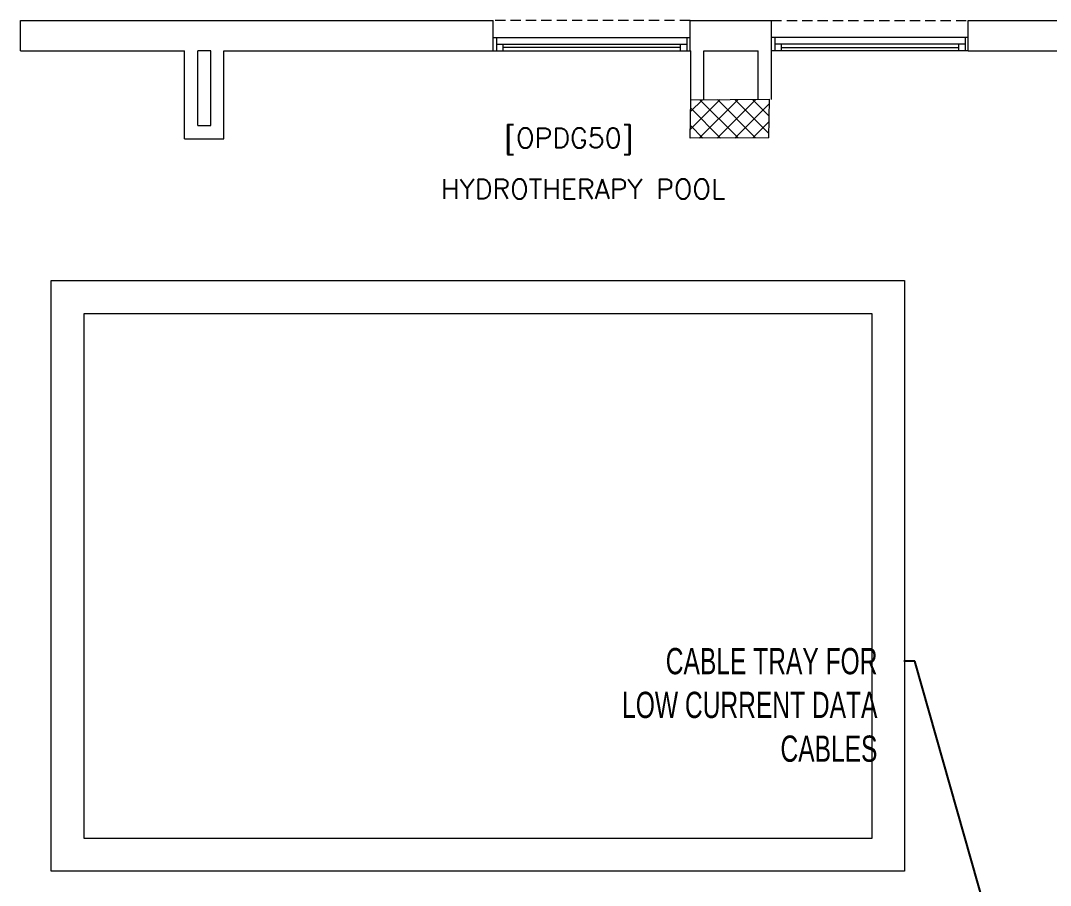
# Model space of a CAD drawing. Header units: inches. Extents: x -501855 to 57169, y -29325 to 19878.
# Drawn here: x 21729 to 29573, y 2815 to 9403 of the extents above; entities that cross this region are included whole.
import ezdxf
from ezdxf import colors
from ezdxf.entities.mleader import LeaderData, LeaderLine
from ezdxf.math import Vec2, Vec3

# ---------------------------------------------------------------- set-up
doc = ezdxf.new("R2010")
doc.units = ezdxf.units.IN
doc.header["$LTSCALE"] = 25
doc.header["$MEASUREMENT"] = 0
doc.linetypes.add('00-Ground Floor$0$HIDDEN2', pattern=[0.1875, 0.125, -0.0625])
doc.linetypes.add('DASHDOT', pattern=[25.4, 12.7, -6.35, 0, -6.35])
for name, color, linetype, lineweight in [('00-Ground Floor$0$72_EGR_BASE_TEXT', 252, 'Continuous', 5), ('00-Ground Floor$0$Aluminum', 251, 'Continuous', 5), ('00-Ground Floor$0$C-HYDR-CTCH', 251, 'Continuous', 5), ('00-Ground Floor$0$Hatch', 254, 'Continuous', 5), ('00-Ground Floor$0$Proj', 251, 'Continuous', 5), ('00-Ground Floor$0$Walls', 251, 'Continuous', 5), ('E-LITE-CLNG-CNDT', 6, 'DASHDOT', 35), ('E-POWR-TEXT', 6, 'Continuous', 25)]:
    doc.layers.add(name, color=color, linetype=linetype, lineweight=lineweight)
doc.styles.add('00-Ground Floor$0$SIMPLEX', font='SIMPLEX.shx', dxfattribs={"height": 150})
doc.styles.add('DC_Elc_Romans', font='elc_romans.shx', dxfattribs={"width": 0.7})

# ---------------------------------------------------------------- blocks, each defined once
blk = doc.blocks.new('00-Ground Floor')
at = {"layer": '00-Ground Floor$0$Hatch'}
h = blk.add_hatch(dxfattribs=at)
h.set_pattern_fill('ANSI37', color=256, scale=30)
h.set_pattern_definition([(45, (-1981.42, -13099.68), (-67.35192, 67.35192), []), (135, (-1981.42, -13099.68), (-67.35192, -67.35192), [])])
h.paths.add_polyline_path([(48971.2, 8818.2), (48367.3, 8810.1), (48371.2, 8521.7), (48975.1, 8529.8)])
h.paths.add_polyline_path([(41810.5, 8810.5), (41227, 8805), (41207, 8513.7), (41790.5, 8519.1)])
h.paths.add_polyline_path([(27433.5, 8803.1), (26834.4, 8799), (26828.7, 8506), (27427.8, 8510)])
h.paths.add_polyline_path([(34618.7, 8805.3), (34017.5, 8797.8), (34009.3, 8512.1), (34610.5, 8519.6)])
h.paths.add_polyline_path([(20214.3, 8812.4), (19607.8, 8790.5), (19622.4, 8498), (20228.8, 8519.8)])
h.paths.add_polyline_path([(13477.7, 8802), (12255.7, 8825.9), (12249.3, 8529.8), (13471.3, 8505.8)])
h.paths.add_polyline_path([(13491.8, 1601.9), (12276.8, 1586.2), (12263.3, 1293.7), (13478.3, 1309.4)])
h.paths.add_polyline_path([(13465.7, -5591.3), (12262.6, -5607.3), (12256.9, -5900.3), (13460, -5884.3)])
h.paths.add_polyline_path([(13484.2, -12790), (12287.5, -12801.4), (12290.4, -13095.9), (13487, -13084.4)])
h.paths.add_polyline_path([(5849.2, -12787.9), (5245.6, -12791.6), (5256.3, -13077.1), (5859.8, -13073.4)])
h.paths.add_polyline_path([(5833.8, -5589.9), (5236.9, -5588.3), (5236.8, -5889.5), (5833.6, -5891)])
h.paths.add_polyline_path([(5843.6, 1599.7), (5224.3, 1600.9), (5213.7, 1298), (5833, 1296.7)])
h.paths.add_polyline_path([(5820.3, 8779.1), (5219.7, 8793.5), (5216, 8503.9), (5816.7, 8489.4)])
h.paths.add_polyline_path([(-1378.8, 8777.2), (-1981.4, 8799.9), (-1979.5, 8511.6), (-1376.9, 8488.9)])
h.paths.add_polyline_path([(-1371.1, -5601.1), (-1973.1, -5608.1), (-1969.7, -5899.7), (-1367.7, -5892.7)])
h.paths.add_polyline_path([(-1353.5, -12795.7), (-1951.9, -12796.7), (-1947.1, -13097.4), (-1348.7, -13096.4)])
h.paths.add_polyline_path([(20233.2, -12782.5), (19627.5, -12795.4), (19633.2, -13096.6), (20238.9, -13083.7)])
h.paths.add_polyline_path([(20226.6, -5590), (19632.3, -5607.6), (19634.4, -5904.1), (20228.7, -5886.6)])
h.paths.add_polyline_path([(20217.9, 1618), (19619, 1610.4), (19623, 1310.2), (20221.9, 1317.9)])
h.paths.add_polyline_path([(27418.3, 1602.8), (26816.3, 1607.5), (26820.6, 1315.3), (27422.5, 1310.7)])
h.paths.add_polyline_path([(27422, -5579.9), (26818.1, -5597.5), (26831.6, -5897.5), (27431.7, -5876.5)])
h.paths.add_polyline_path([(27438.1, -12795.9), (26834.3, -12789.3), (26831.9, -13075), (27435.7, -13081.6)])
h.paths.add_polyline_path([(34636.6, -12785.4), (34039.3, -12800), (34048.3, -13099.7), (34645.6, -13085.1)])
h.paths.add_polyline_path([(34629.3, -5597.1), (34028, -5595.2), (34029.2, -5892.4), (34630.4, -5894.3)])
h.paths.add_polyline_path([(34592.8, 1606.7), (34012, 1611.4), (34031.7, 1321.6), (34612.5, 1316.9)])
h.paths.add_polyline_path([(41796.2, 1606), (41198.6, 1619.8), (41200.6, 1327.8), (41798.2, 1314.1)])
h.paths.add_polyline_path([(41797.2, -5592.6), (41228.8, -5600.2), (41230.6, -5894.3), (41799, -5886.7)])
h.paths.add_polyline_path([(41834.3, -12789.7), (41229, -12792.4), (41230.4, -13096.9), (41835.6, -13094.3)])
h.paths.add_polyline_path([(49008.5, -12790.2), (48420.5, -12774.1), (48407.3, -13081.4), (48995.3, -13097.4)])
h.paths.add_polyline_path([(48992.7, -5590.8), (48389.5, -5589.7), (48387.5, -5886.2), (48990.7, -5887.3)])
at = {"layer": '00-Ground Floor$0$Aluminum'}
for p, q in [((25327.9, 9272.6, 0), (26827.9, 9272.6, 0)), ((25352.9, 9272.6, 0), (25352.9, 9172.6, 0)), ((26802.9, 9272.6, 0), (26802.9, 9172.6, 0)), ((28947.9, 9272.6, 0), (27447.9, 9272.6, 0)), ((27472.9, 9272.6, 0), (27472.9, 9172.6, 0)), ((28922.9, 9272.6, 0), (28922.9, 9172.6, 0)), ((25352.9, 9222.6, 0), (26802.9, 9222.6, 0)), ((25402.9, 9222.6, 0), (25402.9, 9172.6, 0)), ((26752.9, 9197.6, 0), (25402.9, 9197.6, 0)), ((26752.9, 9222.6, 0), (26752.9, 9172.6, 0)), ((28922.9, 9222.6, 0), (27472.9, 9222.6, 0)), ((27522.9, 9222.6, 0), (27522.9, 9172.6, 0)), ((27522.9, 9197.6, 0), (28872.9, 9197.6, 0)), ((28872.9, 9222.6, 0), (28872.9, 9172.6, 0)), ((25327.9, 9172.6, 0), (26827.9, 9172.6, 0)), ((28947.9, 9172.6, 0), (27447.9, 9172.6, 0))]:
    blk.add_line(p, q, dxfattribs=at)
at = {"layer": '00-Ground Floor$0$C-HYDR-CTCH', "elevation": 299672, "flags": 128}
blk.add_lwpolyline([(27427.8, 8510), (26828.7, 8506), (26834.4, 8799), (27433.5, 8803.1)], dxfattribs=at)
at = {"layer": '00-Ground Floor$0$C-HYDR-CTCH', "flags": 128}
blk.add_lwpolyline([(27427.8, 8510), (27433.5, 8803.1)], dxfattribs=at)
at = {"layer": '00-Ground Floor$0$Proj', "linetype": '00-Ground Floor$0$HIDDEN2', "ltscale": 25}
for p, q in [((26827.9, 9402.6, 0), (25327.9, 9402.6, 0)), ((27447.9, 9402.6, 0), (28947.9, 9402.6, 0))]:
    blk.add_line(p, q, dxfattribs=at)
at = {"layer": '00-Ground Floor$0$Proj'}
for p, q in [((21962.9, 7422.6, 0), (28462.9, 7422.6, 0)), ((21962.9, 2922.6, 0), (21962.9, 7422.6, 0)), ((28462.9, 7422.6, 0), (28462.9, 2922.6, 0)), ((22212.9, 7172.6, 0), (28212.9, 7172.6, 0)), ((22212.9, 3172.6, 0), (22212.9, 7172.6, 0)), ((28212.9, 7172.6, 0), (28212.9, 3172.6, 0)), ((28212.9, 3172.6, 0), (22212.9, 3172.6, 0)), ((28462.9, 2922.6, 0), (21962.9, 2922.6, 0))]:
    blk.add_line(p, q, dxfattribs=at)
at = {"layer": '00-Ground Floor$0$Walls'}
for p, q in [((21728.8, 9402.6, 0), (25327.9, 9402.6, 0)), ((21728.8, 9172.6, 0), (21728.8, 9402.6, 0)), ((25327.9, 9172.6, 0), (25327.9, 9402.6, 0)), ((26827.9, 9402.6, 0), (27447.9, 9402.6, 0)), ((26827.9, 9172.6, 0), (26827.9, 9402.6, 0)), ((27447.9, 8802.6, 0), (27447.9, 9402.6, 0)), ((28947.9, 9402.6, 0), (32509.4, 9402.6, 0)), ((28947.9, 9172.6, 0), (28947.9, 9402.6, 0)), ((21728.8, 9172.6, 0), (22977.9, 9172.6, 0)), ((22977.9, 8502.6, 0), (22977.9, 9172.6, 0)), ((23177.9, 9172.6, 0), (23077.9, 9172.6, 0)), ((23077.9, 8602.6, 0), (23077.9, 9172.6, 0)), ((23177.9, 8602.6, 0), (23177.9, 9172.6, 0)), ((23277.9, 9172.6, 0), (25327.9, 9172.6, 0)), ((23277.9, 8502.6, 0), (23277.9, 9172.6, 0)), ((26827.9, 9172.6, 0), (26834.4, 9172.6, 299672)), ((26834.4, 8799, 299672), (26834.4, 9172.6, 299672)), ((26934.4, 9172.6, 299672), (27347.9, 9172.6, 0)), ((26934.4, 8799, 299672), (26934.4, 9172.6, 299672)), ((27347.9, 8802.6, 0), (27347.9, 9172.6, 0)), ((28947.9, 9172.6, 0), (30177.9, 9172.6, 0)), ((23077.9, 8602.6, 0), (23177.9, 8602.6, 0)), ((22977.9, 8502.6, 0), (23277.9, 8502.6, 0))]:
    blk.add_line(p, q, dxfattribs=at)
at = {"layer": '00-Ground Floor$0$72_EGR_BASE_TEXT', "char_height": 150, "attachment_point": 2, "style": '00-Ground Floor$0$SIMPLEX'}
for s, insert in [('[OPDG50]', (25904.6, 8583.7, 0)), ('HYDROTHERAPY POOL', (26013.9, 8194.2))]:
    blk.add_mtext(s, dxfattribs=dict(at, insert=insert))

msp = doc.modelspace()

# ---------------------------------------------------------------- block references
at = {"layer": 'E-LITE-CLNG-CNDT'}
msp.add_blockref('00-Ground Floor', (0, 0), dxfattribs=at)

# ---------------------------------------------------------------- leaders
at = {"layer": 'E-POWR-TEXT'}
ml = msp.add_multileader_mtext('Standard', dxfattribs=at)
ml.set_content('CABLE TRAY FOR\\PLOW CURRENT DATA\\PCABLES ', color=256, style='DC_Elc_Romans')
ml.set_leader_properties(color=45)
ml.build(insert=Vec2(0, 0))
ml.multileader.update_dxf_attribs({"dogleg_length": 2, "arrow_head_size": 200, "scale": 100})
ctx = ml.context
ctx.base_point, ctx.scale, ctx.char_height, ctx.arrow_head_size, ctx.landing_gap_size, ctx.plane_origin = Vec3(25909, 4523.7), 100, 200, 200, 200, Vec3(31500.2, 4337.5)
ctx.text_align_type = 2
notes = []
notes.append((ctx, [(1, (1, 1, 0), (28540.4, 4523.7), (-1, 0), 84.7, [(2, [(30563.2, -2601.7)], 0, [])])]))
ctx.mtext.insert, ctx.mtext.width, ctx.mtext.alignment, ctx.mtext.flow_direction = Vec3(28255.7, 4623.7), 5291.736, 3, 5
for ctx, leaders in notes:
    for number, flags, end, landing, length, lines in leaders:
        leader = LeaderData()
        leader.index, (leader.has_last_leader_line, leader.has_dogleg_vector, leader.attachment_direction) = number, flags
        leader.last_leader_point, leader.dogleg_vector, leader.dogleg_length = Vec3(end), Vec3(landing), length
        for number, points, colour, breaks in lines:
            line = LeaderLine()
            line.index, line.vertices, line.color, line.breaks = number, Vec3.list(points), colors.encode_raw_color(colour), breaks
            leader.lines.append(line)
        ctx.leaders.append(leader)

doc.saveas('drawing.dxf')
